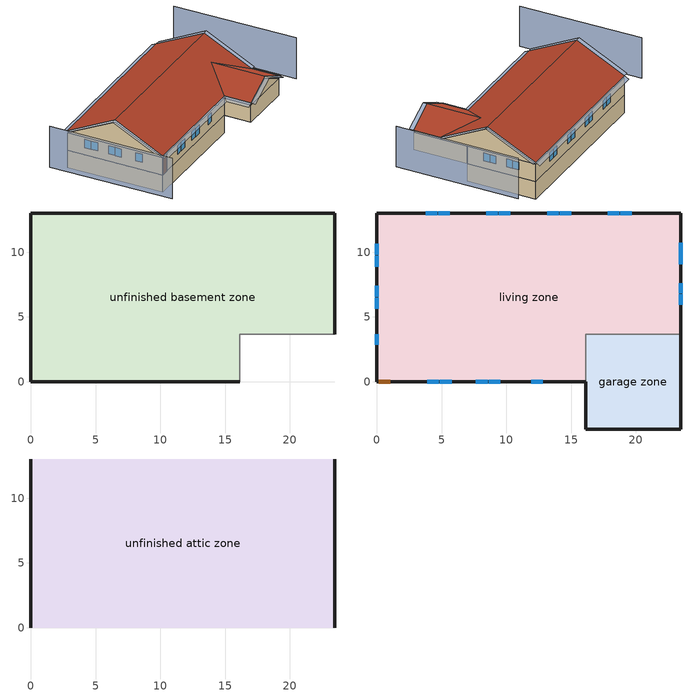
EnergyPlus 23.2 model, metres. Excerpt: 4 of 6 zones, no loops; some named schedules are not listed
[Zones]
unfinished basement zone
 floor foundation (FloorFndGrndUnfinB): 0,0 0,13.03 23.45,13.03 23.45,3.66 16.13,3.66 16.13,0 z-2.44
 wall foundation (WallFndGrndUnfinB): 23.45,3.66 23.45,13.03 0,13.03 0,0 16.13,0 z-2.44:0
 wall adiabatic (WallIntUnfinUninsUnfin): 16.13,0 16.13,3.66 23.45,3.66 z-2.44:0
garage zone
 floor foundation (FloorFndGrndUnfinSlab): 16.13,-3.66 16.13,3.66 23.45,3.66 23.45,-3.66 z0
 wall outside (WallExtUninsUnfin): 16.13,0 16.13,-3.66 23.45,-3.66 23.45,3.66 z0:2.44; 16.13,-3.66,2.44 23.45,-3.66,2.44 19.79,-3.66,4.27
 wall to living zone (WallIntFinInsUnfin Reversed): 23.45,3.66 16.13,3.66 16.13,0 z0:2.44
 roof outside (RoofUnfinUninsExt): 16.13,0,2.74 16.13,-3.66,2.74 19.79,-3.66,4.57 19.79,3.66,4.57; 23.45,0,2.74 19.79,3.66,4.57 19.79,-3.66,4.57 23.45,-3.66,2.74
living zone
 floor to unfinished basement zone (FloorUnfinBInsFin Reversed): 0,0 0,13.03 23.45,13.03 23.45,3.66 16.13,3.66 16.13,0 z0
 wall outside (WallExtInsFin): 23.45,3.66 23.45,13.03 0,13.03 0,0 0.13,0 1.05,0 16.13,0 z0:2.44
 window (WindowConstruction): 23.45,5.95 23.45,6.75 / 23.45,6.81 23.45,7.61 / 23.45,9.07 23.45,9.87 / 23.45,9.93 23.45,10.74 z1.06:2.13; 3.88,0 4.79,0 / 4.85,0 5.76,0 / 7.65,0 8.56,0 / 8.62,0 9.54,0 / 11.91,0 12.82,0 z0.92:2.13; 0,10.65 0,9.8 / 0,9.74 0,8.89 / 0,7.39 0,6.54 / 0,6.48 0,5.64 / 0,3.68 0,2.83 z1.01:2.13; 19.69,13.03 18.79,13.03 / 18.73,13.03 17.83,13.03 / 15,13.03 14.1,13.03 / 14.04,13.03 13.14,13.03 / 10.31,13.03 9.41,13.03 / 9.35,13.03 8.45,13.03 / 5.62,13.03 4.72,13.03 / 4.66,13.03 3.76,13.03 z0.94:2.13
 door (Door): 0.15,0 1.02,0 z0:2.13
unfinished attic zone
 floor to garage zone (FloorUnfinUninsUnfin): 23.45,3.66 23.45,0 16.13,0 16.13,3.66 z2.44
 floor to living zone (FloorFinInsUnfinAttic): 23.45,13.03 23.45,3.66 16.13,3.66 16.13,0 0,0 0,13.03 z2.44
 wall outside (WallExtUninsUnfin): 0,6.51,5.7 0,13.03,2.44 0,0,2.44; 23.45,6.51,5.7 23.45,0,2.44 23.45,13.03,2.44
 roof outside (RoofUnfinInsExt): 0,6.51,6 23.45,6.51,6 23.45,13.03,2.74 0,13.03,2.74; 0,6.51,6 0,0,2.74 16.13,0,2.74 19.79,3.66,4.57 23.45,0,2.74 23.45,6.51,6
shading: -4.57,13.03 -4.57,-3.66 / 28.02,-3.66 28.02,13.03 z0:5.7; -0.61,13.03,2.74 -0.61,6.51,6 0,6.51,6 0,13.03,2.74; 24.06,6.51,6 24.06,13.03,2.74 23.45,13.03,2.74 23.45,6.51,6; 23.45,13.64,2.44 0,13.64,2.44 0,13.03,2.74 23.45,13.03,2.74; 15.52,0,2.44 15.52,-3.66,2.44 16.13,-3.66,2.74 16.13,0,2.74; 16.13,-4.27,2.74 19.79,-4.27,4.57 19.79,-3.66,4.57 16.13,-3.66,2.74; 24.06,-3.66,2.44 24.06,0,2.44 23.45,0,2.74 23.45,-3.66,2.74; 19.79,-4.27,4.57 23.45,-4.27,2.74 23.45,-3.66,2.74 19.79,-3.66,4.57; -0.61,6.51,6 -0.61,0,2.74 0,0,2.74 0,6.51,6; 0,-0.61,2.44 16.13,-0.61,2.44 16.13,0,2.74 0,0,2.74; 24.06,0,2.74 24.06,6.51,6 23.45,6.51,6 23.45,0,2.74
[Building]
Building 1: North Axis {deg}=90; Terrain=Suburbs
[Site:Location]
Detroit Metropolita_MI_USA: Latitude {deg}=42.22; Longitude {deg}=-83.35; Time Zone {hr}=-5; Elevation {m}=202
[Site:GroundTemperature:Deep]
9.87035, 9.87035, 9.87035, 9.87035, 9.87035, 9.87035, 9.87035, 9.87035, 9.87035, 9.87035, 9.87035, 9.87035
[Site:WaterMainsTemperature]
Calculation Method=Correlation; Annual Average Outdoor Air Temperature {C}=9.87035; Maximum Difference In Monthly Average Outdoor Air Temperatures {deltaC}=28.3256
[Material] Roughness=Rough
Name | Thickness {m} | Conductivity {W/m-K} | Density {kg/m3} | Specific Heat {J/kg-K} | Thermal Absorptance | Solar Absorptance | Visible Absorptance
Asphalt Shingles&#44 Medium | 0.009525 | 0.162714 | 1121.4 | 1465.45 | 0.91 | 0.85 | 0.85
Concrete 4.0 in. | 0.1016 | 1.803125 | 2242.8 | 837.4 | 0.9 | 0.7 | 0.7
Concrete 8.0 in.; FootingMaterial | 0.2032 | 1.803125 | 2242.8 | 837.4 | 0.9 | 0.7 | 0.7
DoorMaterial | 0.04445 | 0.0612267 | 512.64 | 1214.23 | 0.9 | 0.7 | 0.7
Drywall 0.5 in. | 0.0127 | 0.160291 | 801 | 837.4 | 0.9 | 0.5 | 0.1
Floor Covering | 0.0127 | 0.0433444 | 54.468 | 1339.84 | 0.9 | 0.9 | 0.7
FloorFinStudAndAirFloor | 0.1397 | 0.606274 | 67.691 | 1210.98 | 0.9 | 0.7 | 0.7
FloorIns | 0.23495 | 0.104255 | 106.365 | 1151.69 | 0.9 | 0.7 | 0.7
FloorUAAdditionalCeilingIns | 0.196342 | 0.0539976 | 16.02 | 1046.75 | 0.9 | 0.7 | 0.7
FloorUATrussandIns | 0.0889 | 0.0564573 | 50.7834 | 1165.1 | 0.9 | 0.7 | 0.7
res furniture material garage space | 0.1524 | 0.115458 | 640.8 | 1214.23 | 0.9 | 0.6 | 0.1
RoofSheathing | 0.01905 | 0.115458 | 512.64 | 1214.23 | 0.9 | 0.7 | 0.7
RoofUARoofIns | 0.18415 | 8.02397 | 37.0049 | 1207.88 | 0.9 | 0.7 | 0.7
Vinyl&#44 Light | 0.009525 | 0.089435 | 177.822 | 1046.75 | 0.9 | 0.3 | 0.3
WallSheathing | 0.0127 | 0.115458 | 512.64 | 1214.23 | 0.9 | 0.7 | 0.7
WallStudAndCavity | 0.0889 | 0.0602181 | 162.403 | 1178.92 | 0.9 | 0.7 | 0.7
WallStudAndCavity 1 | 0.0889 | 0.0607137 | 162.403 | 1178.92 | 0.9 | 0.7 | 0.7
WallStudAndCavity 2 | 0.0889 | 0.393744 | 83.0341 | 1211.67 | 0.9 | 0.7 | 0.7
WallStudAndCavity 3 | 0.0889 | 0.403258 | 83.0341 | 1211.67 | 0.9 | 0.7 | 0.7
WallStudAndCavity 4 | 0.0889 | 0.397942 | 83.0341 | 1211.67 | 0.9 | 0.7 | 0.7
Wood Floor | 0.015875 | 0.115458 | 544.68 | 1214.23 | 0.9 | 0.7 | 0.7
[WindowMaterial:Shade]
CoolingShade: Solar Transmittance=0.999; Solar Reflectance=0.00099; Visible Transmittance=0.999; Visible Reflectance=0.00099; Infrared Hemispherical Emissivity=1e-05; Infrared Transmittance=0.999; Thickness {m}=0.0001; Conductivity {W/m-K}=10000; Shade to Glass Distance {m}=0.001; Top Opening Multiplier=0; Bottom Opening Multiplier=0; Left-Side Opening Multiplier=0; Right-Side Opening Multiplier=0; Airflow Permeability=0
[WindowMaterial:SimpleGlazingSystem]
WindowMaterial: U-Factor {W/m2-K}=2.10086; Solar Heat Gain Coefficient=0.21
[Construction]
Door: DoorMaterial
FloorFinInsUnfinAttic: FloorUAAdditionalCeilingIns, FloorUATrussandIns, Drywall 0.5 in.
FloorFndGrndUnfinB; FloorFndGrndUnfinSlab: Concrete 4.0 in.
FloorUnfinBInsFin Reversed: Floor Covering, Wood Floor, RoofSheathing, FloorIns
FloorUnfinUninsUnfin: FloorFinStudAndAirFloor, RoofSheathing
FloorUnfinUninsUnfin Reversed: RoofSheathing, FloorFinStudAndAirFloor
FootingConstruction: FootingMaterial
res furniture construction garage space; res furniture construction living space; res furniture construction unfinished basement space: res furniture material garage space
RoofUnfinInsExt; RoofUnfinUninsExt: Asphalt Shingles&#44 Medium, RoofSheathing, RoofUARoofIns
WallExtInsFin: Vinyl&#44 Light, WallSheathing, WallStudAndCavity, Drywall 0.5 in.
WallExtUninsUnfin: Vinyl&#44 Light, WallSheathing, WallStudAndCavity 2
WallFndGrndUnfinB: Concrete 8.0 in., Drywall 0.5 in.
WallIntFinInsUnfin Reversed: WallStudAndCavity 1, WallSheathing
WallIntFinUninsFin: WallStudAndCavity 4, Drywall 0.5 in.
WallIntUnfinUninsUnfin: Vinyl&#44 Light, WallStudAndCavity 3
WindowConstruction: WindowMaterial
[Zone]
garage zone: Floor Area {m2}=80.2682; Part of Total Floor Area=Yes
living zone; unfinished attic zone; unfinished basement zone: 
res ds res ac asys ret air zone; res ds res fur gas asys ret air zone: Volume {m3}=0.25
[InternalMass]
Name | Construction | Zone or ZoneList | Surface Area {m2}
Merged Surface 29 - Surface 29 Reversed | FloorUnfinUninsUnfin Reversed | garage zone | 26.7561
res furniture mass garage space | res furniture construction garage space | garage zone | 5.35122
living space Partition | WallIntFinUninsFin | living zone | 278.709
res furniture mass living space | res furniture construction living space | living zone | 111.484
res furniture mass unfinished basement space | res furniture construction unfinished basement space | unfinished basement zone | 111.484
[Lights] Design Level Calculation Method=LightingLevel; Return Air Fraction=0; Fraction Radiant=0.6; Fraction Visible=0.2; Fraction Replaceable=1
Name | Zone or ZoneList or Space or SpaceList | Schedule | Lighting Level {W}
res lighting garage garage space | garage zone | res lighting garage | 10.7997
res lighting interior living space | living zone | res lighting interior | 391.409
[ZoneInfiltration:EffectiveLeakageArea] Schedule=Always On Discrete
Name | Zone or Space | Effective Air Leakage Area {cm2} | Stack Coefficient | Wind Coefficient
res infil|garage attic space; res infil|garage space | garage zone | 193.96 | 0.000242002 | 5.99869e-05
res infil|unfinished attic space | unfinished attic zone | 10172 | 0.000247511 | 3.83357e-05
[People]
res occupants|living space: Zone or ZoneList or Space or SpaceList=living zone; Number of People Schedule=res occupants schedule; Number of People Calculation Method=People; Number of People=2; Fraction Radiant=0.319734; Sensible Heat Fraction=0.573; Activity Level Schedule=Schedule Ruleset 1; Carbon Dioxide Generation Rate {m3/s-W}=0; Enable ASHRAE 55 Comfort Warnings=No; Mean Radiant Temperature Calculation Type=ZoneAveraged
[ElectricEquipment] Zone or ZoneList or Space or SpaceList=living zone; Design Level Calculation Method=EquipmentLevel
Name | Schedule | Design Level {W} | Fraction Latent | Fraction Radiant | Fraction Lost
res cd electric | res cd electric schedule | 143070 | 0.05 | 0.09 | 0.8
res ceil fan benchmark|living space | res ceil fan benchmark|living space schedule | 48.4099 | 0 | 0.558 | 0.07
res ceil fan non benchmark equip | res ceil fan master | 0 | 0 | 0.558 | 0.07
res cw | res cw schedule | 6346.5 | 0 | 0.48 | 0.2
res dw | res dw schedule | 8743.86 | 0.15 | 0.36 | 0.25
res infil_1 bath fan; res infil_1 house fan; res infil_1 range fan | Always On Discrete | 0 | 0 | 0 | 1
res misc plug loads|living space | res misc plug loads schedule | 606.76 | 0.021 | 0.558 | 0.049
res range electric | res range electric|false schedule | 224.887 | 0.3 | 0.24 | 0.3
res refrig | res refrig schedule | 71.9878 | 0 | 0 | 0
[GasEquipment]
res gas fireplace: Zone or ZoneList or Space or SpaceList=living zone; Schedule=res gas fireplace schedule; Design Level Calculation Method=EquipmentLevel; Design Level {W}=545.978; Fraction Latent=0; Fraction Radiant=0; Fraction Lost=0
[OtherEquipment] Fuel Type=None; Design Level Calculation Method=EquipmentLevel
Name | Zone or ZoneList or Space or SpaceList | Schedule | Design Level {W} | Fraction Latent | Fraction Radiant | Fraction Lost
res bath | living zone | res bath schedule | 6337.27 | 0 | 0 | 0
res ds res ac asys SupDCnToLvEq; res ds res ac asys SupLatLkToLvEq; res ds res ac asys SupSLkToLvEq; res ds res fur gas asys SupDCnToLvEq; res ds res fur gas asys SupLatLkToLvEq; res ds res fur gas asys SupSLkToLvEq | living zone | Always On Discrete | 0
res hot water distribution | living zone | res hot water distribution schedule | 99.0622 | 0 | 0 | 0
res shower | living zone | res shower schedule | 7899.46 | 0.487197 | 0 | 0
res sink | living zone | res sink schedule | 2132.88 | 0.312222 | 0 | 0
res ds res ac asys RetDCnToPlEq; res ds res ac asys RetLatLkEq; res ds res ac asys RetSLkEq | res ds res ac asys ret air zone | Always On Discrete | 0
res ds res fur gas asys RetDCnToPlEq; res ds res fur gas asys RetLatLkEq; res ds res fur gas asys RetSLkEq | res ds res fur gas asys ret air zone | Always On Discrete | 0
res ds res ac asys RetDCnToAhEquip; res ds res ac asys SupDCnToAhEq; res ds res ac asys SupLatLkToAhEq; res ds res ac asys SupSLkToAhEq; res ds res fur gas asys RetDCnToAhEquip; res ds res fur gas asys SupDCnToAhEq; res ds res fur gas asys SupLatLkToAhEq; res ds res fur gas asys SupSLkToAhEq | unfinished basement zone | Always On Discrete | 0
[ZoneInfiltration:DesignFlowRate] Schedule=Always On Discrete
Name | Zone or ZoneList or Space or SpaceList | Design Flow Rate Calculation Method | Design Flow Rate {m3/s} | Air Changes per Hour {1/hr} | Constant Term Coefficient | Temperature Term Coefficient | Velocity Term Coefficient | Velocity Squared Term Coefficient
res infil_1 flow; res nv_1 flow | living zone | Flow/Zone | 0
res infil|unfinished basement space | unfinished basement zone | AirChanges/Hour |  | 0.1 | 1 | 0 | 0 | 0
[ZoneMixing] Schedule=Always On Continuous; Design Flow Rate Calculation Method=Flow/Zone; Design Flow Rate {m3/s}=0
Name | Zone or Space | Source Zone or Space
res ds res ac asys AhToLivMix; res ds res fur gas asys AhToLivMix | living zone | unfinished basement zone
res ds res ac asys LivToAhMix; res ds res fur gas asys LivToAhMix | unfinished basement zone | living zone
[WindowShadingControl]
WindowShadingControl: living zone, InteriorShade, OnIfScheduleAllows, Window shading schedule, Yes, No, CoolingShade, Group, Surface 13 - Window 2, Surface 8 - Window 1, Surface 13 - Window 3, Surface 8 - Window 3, Surface 9 - Window 4, Surface 8 - Window 5, Surface 9 - Window 6, Surface 8 - Window 4, Surface 13 - Window 4, Surface 8 - Window 2, Surface 9 - Window 2, Surface 9 - Window 7, Surface 13 - Window 5, Surface 10 - Window 3, Surface 9 - Window 5, Surface 13 - Window 1, Surface 10 - Window 4, Surface 9 - Window 1, Surface 10 - Window 1, Surface 9 - Window 8, Surface 9 - Window 3, Surface 10 - Window 2
[SurfaceProperty:ExposedFoundationPerimeter] Exposed Perimeter Calculation Method=TotalExposedPerimeter
Name | Total Exposed Perimeter {m}
Surface 20 | 61.9784
Surface 1 | 18.288
[Foundation:Kiva] Wall Height Above Grade {m}=0.2032; Wall Depth Below Slab {m}=0.2032
Name | Footing Wall Construction
Foundation Kiva 1
Foundation Kiva 2 | FootingConstruction
[Foundation:Kiva:Settings]
Soil Conductivity {W/m-K}=1.731; Soil Density {kg/m3}=1842.3; Soil Specific Heat {J/kg-K}=418.7; Ground Solar Absorptivity=0.9; Ground Thermal Absorptivity=0.9; Ground Surface Roughness {m}=0.03; Far-Field Width {m}=40; Deep-Ground Boundary Condition=ZeroFlux; Deep-Ground Depth {m}=40; Minimum Cell Dimension {m}=0.02; Maximum Cell Growth Coefficient=1.5; Simulation Timestep=Hourly
[Exterior:Lights]
res lighting exterior: Schedule=res lighting exterior; Design Level {W}=86.8687
[EnergyManagementSystem:Sensor] Output:Variable or Output:Meter Index Key=unfinished basement zone
Name | Output:Variable or Output:Meter
res_ds_res_ac_asys_ah_t_s; res_ds_res_fur_gas_asys_ah_t_s | Zone Air Temperature
res_ds_res_ac_asys_ah_w_s; res_ds_res_fur_gas_asys_ah_w_s | Zone Mean Air Humidity Ratio
[Schedule:Week:Daily]
res lighting garage Week Rule - Jan1-Jan6: Schedule Day 28, res lighting garage allday1, res lighting garage allday1, res lighting garage allday1, res lighting garage allday1, res lighting garage allday1, res lighting garage allday1, Schedule Day 28, res lighting garage summer design, res lighting garage winter design, Schedule Day 28, Schedule Day 28
res lighting garage Week Rule - Jan7-Jan27: res lighting garage allday1, res lighting garage allday1, res lighting garage allday1, res lighting garage allday1, res lighting garage allday1, res lighting garage allday1, res lighting garage allday1, Schedule Day 28, res lighting garage summer design, res lighting garage winter design, Schedule Day 28, Schedule Day 28
res lighting garage Week Rule - Jan28-Feb3: res lighting garage allday1, res lighting garage allday1, res lighting garage allday1, res lighting garage allday1, res lighting garage allday2, res lighting garage allday2, res lighting garage allday2, Schedule Day 28, res lighting garage summer design, res lighting garage winter design, Schedule Day 28, Schedule Day 28
res lighting garage Week Rule - Feb4-Feb24: res lighting garage allday2, res lighting garage allday2, res lighting garage allday2, res lighting garage allday2, res lighting garage allday2, res lighting garage allday2, res lighting garage allday2, Schedule Day 28, res lighting garage summer design, res lighting garage winter design, Schedule Day 28, Schedule Day 28
res lighting garage Week Rule - Feb25-Mar3: res lighting garage allday2, res lighting garage allday2, res lighting garage allday2, res lighting garage allday2, res lighting garage allday3, res lighting garage allday3, res lighting garage allday3, Schedule Day 28, res lighting garage summer design, res lighting garage winter design, Schedule Day 28, Schedule Day 28
res lighting garage Week Rule - Mar4-Mar31: res lighting garage allday3, res lighting garage allday3, res lighting garage allday3, res lighting garage allday3, res lighting garage allday3, res lighting garage allday3, res lighting garage allday3, Schedule Day 28, res lighting garage summer design, res lighting garage winter design, Schedule Day 28, Schedule Day 28
res lighting garage Week Rule - Apr1-Apr28: res lighting garage allday4, res lighting garage allday4, res lighting garage allday4, res lighting garage allday4, res lighting garage allday4, res lighting garage allday4, res lighting garage allday4, Schedule Day 28, res lighting garage summer design, res lighting garage winter design, Schedule Day 28, Schedule Day 28
res lighting garage Week Rule - Apr29-May5: res lighting garage allday4, res lighting garage allday4, res lighting garage allday5, res lighting garage allday5, res lighting garage allday5, res lighting garage allday5, res lighting garage allday5, Schedule Day 28, res lighting garage summer design, res lighting garage winter design, Schedule Day 28, Schedule Day 28
res lighting garage Week Rule - May6-May26: res lighting garage allday5, res lighting garage allday5, res lighting garage allday5, res lighting garage allday5, res lighting garage allday5, res lighting garage allday5, res lighting garage allday5, Schedule Day 28, res lighting garage summer design, res lighting garage winter design, Schedule Day 28, Schedule Day 28
res lighting garage Week Rule - May27-Jun2: res lighting garage allday5, res lighting garage allday5, res lighting garage allday5, res lighting garage allday5, res lighting garage allday5, res lighting garage allday6, res lighting garage allday6, Schedule Day 28, res lighting garage summer design, res lighting garage winter design, Schedule Day 28, Schedule Day 28
res lighting garage Week Rule - Jun3-Jun30: res lighting garage allday6, res lighting garage allday6, res lighting garage allday6, res lighting garage allday6, res lighting garage allday6, res lighting garage allday6, res lighting garage allday6, Schedule Day 28, res lighting garage summer design, res lighting garage winter design, Schedule Day 28, Schedule Day 28
res lighting garage Week Rule - Jul1-Jul28: res lighting garage allday7, res lighting garage allday7, res lighting garage allday7, res lighting garage allday7, res lighting garage allday7, res lighting garage allday7, res lighting garage allday7, Schedule Day 28, res lighting garage summer design, res lighting garage winter design, Schedule Day 28, Schedule Day 28
res lighting garage Week Rule - Jul29-Aug4: res lighting garage allday7, res lighting garage allday7, res lighting garage allday7, res lighting garage allday8, res lighting garage allday8, res lighting garage allday8, res lighting garage allday8, Schedule Day 28, res lighting garage summer design, res lighting garage winter design, Schedule Day 28, Schedule Day 28
res lighting garage Week Rule - Aug5-Aug25: res lighting garage allday8, res lighting garage allday8, res lighting garage allday8, res lighting garage allday8, res lighting garage allday8, res lighting garage allday8, res lighting garage allday8, Schedule Day 28, res lighting garage summer design, res lighting garage winter design, Schedule Day 28, Schedule Day 28
res lighting garage Week Rule - Aug26-Sep1: res lighting garage allday8, res lighting garage allday8, res lighting garage allday8, res lighting garage allday8, res lighting garage allday8, res lighting garage allday8, res lighting garage allday9, Schedule Day 28, res lighting garage summer design, res lighting garage winter design, Schedule Day 28, Schedule Day 28
res lighting garage Week Rule - Sep2-Sep29: res lighting garage allday9, res lighting garage allday9, res lighting garage allday9, res lighting garage allday9, res lighting garage allday9, res lighting garage allday9, res lighting garage allday9, Schedule Day 28, res lighting garage summer design, res lighting garage winter design, Schedule Day 28, Schedule Day 28
res lighting garage Week Rule - Sep30-Oct6: res lighting garage allday9, res lighting garage allday10, res lighting garage allday10, res lighting garage allday10, res lighting garage allday10, res lighting garage allday10, res lighting garage allday10, Schedule Day 28, res lighting garage summer design, res lighting garage winter design, Schedule Day 28, Schedule Day 28
res lighting garage Week Rule - Oct7-Oct27: res lighting garage allday10, res lighting garage allday10, res lighting garage allday10, res lighting garage allday10, res lighting garage allday10, res lighting garage allday10, res lighting garage allday10, Schedule Day 28, res lighting garage summer design, res lighting garage winter design, Schedule Day 28, Schedule Day 28
res lighting garage Week Rule - Oct28-Nov3: res lighting garage allday10, res lighting garage allday10, res lighting garage allday10, res lighting garage allday10, res lighting garage allday11, res lighting garage allday11, res lighting garage allday11, Schedule Day 28, res lighting garage summer design, res lighting garage winter design, Schedule Day 28, Schedule Day 28
res lighting garage Week Rule - Nov4-Nov24: res lighting garage allday11, res lighting garage allday11, res lighting garage allday11, res lighting garage allday11, res lighting garage allday11, res lighting garage allday11, res lighting garage allday11, Schedule Day 28, res lighting garage summer design, res lighting garage winter design, Schedule Day 28, Schedule Day 28
res lighting garage Week Rule - Nov25-Dec1: res lighting garage allday11, res lighting garage allday11, res lighting garage allday11, res lighting garage allday11, res lighting garage allday11, res lighting garage allday11, res lighting garage allday12, Schedule Day 28, res lighting garage summer design, res lighting garage winter design, Schedule Day 28, Schedule Day 28
res lighting garage Week Rule - Dec2-Dec31: res lighting garage allday12, res lighting garage allday12, res lighting garage allday12, res lighting garage allday12, res lighting garage allday12, res lighting garage allday12, res lighting garage allday12, Schedule Day 28, res lighting garage summer design, res lighting garage winter design, Schedule Day 28, Schedule Day 28
res lighting interior Week Rule - Jan1-Jan6: Schedule Day 25, res lighting interior allday1, res lighting interior allday1, res lighting interior allday1, res lighting interior allday1, res lighting interior allday1, res lighting interior allday1, Schedule Day 25, res lighting interior summer design, res lighting interior winter design, Schedule Day 25, Schedule Day 25
res lighting interior Week Rule - Jan7-Jan27: res lighting interior allday1, res lighting interior allday1, res lighting interior allday1, res lighting interior allday1, res lighting interior allday1, res lighting interior allday1, res lighting interior allday1, Schedule Day 25, res lighting interior summer design, res lighting interior winter design, Schedule Day 25, Schedule Day 25
res lighting interior Week Rule - Jan28-Feb3: res lighting interior allday1, res lighting interior allday1, res lighting interior allday1, res lighting interior allday1, res lighting interior allday2, res lighting interior allday2, res lighting interior allday2, Schedule Day 25, res lighting interior summer design, res lighting interior winter design, Schedule Day 25, Schedule Day 25
res lighting interior Week Rule - Feb4-Feb24: res lighting interior allday2, res lighting interior allday2, res lighting interior allday2, res lighting interior allday2, res lighting interior allday2, res lighting interior allday2, res lighting interior allday2, Schedule Day 25, res lighting interior summer design, res lighting interior winter design, Schedule Day 25, Schedule Day 25
res lighting interior Week Rule - Feb25-Mar3: res lighting interior allday2, res lighting interior allday2, res lighting interior allday2, res lighting interior allday2, res lighting interior allday3, res lighting interior allday3, res lighting interior allday3, Schedule Day 25, res lighting interior summer design, res lighting interior winter design, Schedule Day 25, Schedule Day 25
res lighting interior Week Rule - Mar4-Mar31: res lighting interior allday3, res lighting interior allday3, res lighting interior allday3, res lighting interior allday3, res lighting interior allday3, res lighting interior allday3, res lighting interior allday3, Schedule Day 25, res lighting interior summer design, res lighting interior winter design, Schedule Day 25, Schedule Day 25
res lighting interior Week Rule - Apr1-Apr28: res lighting interior allday4, res lighting interior allday4, res lighting interior allday4, res lighting interior allday4, res lighting interior allday4, res lighting interior allday4, res lighting interior allday4, Schedule Day 25, res lighting interior summer design, res lighting interior winter design, Schedule Day 25, Schedule Day 25
res lighting interior Week Rule - Apr29-May5: res lighting interior allday4, res lighting interior allday4, res lighting interior allday5, res lighting interior allday5, res lighting interior allday5, res lighting interior allday5, res lighting interior allday5, Schedule Day 25, res lighting interior summer design, res lighting interior winter design, Schedule Day 25, Schedule Day 25
res lighting interior Week Rule - May6-May26: res lighting interior allday5, res lighting interior allday5, res lighting interior allday5, res lighting interior allday5, res lighting interior allday5, res lighting interior allday5, res lighting interior allday5, Schedule Day 25, res lighting interior summer design, res lighting interior winter design, Schedule Day 25, Schedule Day 25
res lighting interior Week Rule - May27-Jun2: res lighting interior allday5, res lighting interior allday5, res lighting interior allday5, res lighting interior allday5, res lighting interior allday5, res lighting interior allday6, res lighting interior allday6, Schedule Day 25, res lighting interior summer design, res lighting interior winter design, Schedule Day 25, Schedule Day 25
res lighting interior Week Rule - Jun3-Jun30: res lighting interior allday6, res lighting interior allday6, res lighting interior allday6, res lighting interior allday6, res lighting interior allday6, res lighting interior allday6, res lighting interior allday6, Schedule Day 25, res lighting interior summer design, res lighting interior winter design, Schedule Day 25, Schedule Day 25
res lighting interior Week Rule - Jul1-Jul28: res lighting interior allday7, res lighting interior allday7, res lighting interior allday7, res lighting interior allday7, res lighting interior allday7, res lighting interior allday7, res lighting interior allday7, Schedule Day 25, res lighting interior summer design, res lighting interior winter design, Schedule Day 25, Schedule Day 25
res lighting interior Week Rule - Jul29-Aug4: res lighting interior allday7, res lighting interior allday7, res lighting interior allday7, res lighting interior allday8, res lighting interior allday8, res lighting interior allday8, res lighting interior allday8, Schedule Day 25, res lighting interior summer design, res lighting interior winter design, Schedule Day 25, Schedule Day 25
res lighting interior Week Rule - Aug5-Aug25: res lighting interior allday8, res lighting interior allday8, res lighting interior allday8, res lighting interior allday8, res lighting interior allday8, res lighting interior allday8, res lighting interior allday8, Schedule Day 25, res lighting interior summer design, res lighting interior winter design, Schedule Day 25, Schedule Day 25
res lighting interior Week Rule - Aug26-Sep1: res lighting interior allday8, res lighting interior allday8, res lighting interior allday8, res lighting interior allday8, res lighting interior allday8, res lighting interior allday8, res lighting interior allday9, Schedule Day 25, res lighting interior summer design, res lighting interior winter design, Schedule Day 25, Schedule Day 25
res lighting interior Week Rule - Sep2-Sep29: res lighting interior allday9, res lighting interior allday9, res lighting interior allday9, res lighting interior allday9, res lighting interior allday9, res lighting interior allday9, res lighting interior allday9, Schedule Day 25, res lighting interior summer design, res lighting interior winter design, Schedule Day 25, Schedule Day 25
res lighting interior Week Rule - Sep30-Oct6: res lighting interior allday9, res lighting interior allday10, res lighting interior allday10, res lighting interior allday10, res lighting interior allday10, res lighting interior allday10, res lighting interior allday10, Schedule Day 25, res lighting interior summer design, res lighting interior winter design, Schedule Day 25, Schedule Day 25
res lighting interior Week Rule - Oct7-Oct27: res lighting interior allday10, res lighting interior allday10, res lighting interior allday10, res lighting interior allday10, res lighting interior allday10, res lighting interior allday10, res lighting interior allday10, Schedule Day 25, res lighting interior summer design, res lighting interior winter design, Schedule Day 25, Schedule Day 25
res lighting interior Week Rule - Oct28-Nov3: res lighting interior allday10, res lighting interior allday10, res lighting interior allday10, res lighting interior allday10, res lighting interior allday11, res lighting interior allday11, res lighting interior allday11, Schedule Day 25, res lighting interior summer design, res lighting interior winter design, Schedule Day 25, Schedule Day 25
res lighting interior Week Rule - Nov4-Nov24: res lighting interior allday11, res lighting interior allday11, res lighting interior allday11, res lighting interior allday11, res lighting interior allday11, res lighting interior allday11, res lighting interior allday11, Schedule Day 25, res lighting interior summer design, res lighting interior winter design, Schedule Day 25, Schedule Day 25
res lighting interior Week Rule - Nov25-Dec1: res lighting interior allday11, res lighting interior allday11, res lighting interior allday11, res lighting interior allday11, res lighting interior allday11, res lighting interior allday11, res lighting interior allday12, Schedule Day 25, res lighting interior summer design, res lighting interior winter design, Schedule Day 25, Schedule Day 25
res lighting interior Week Rule - Dec2-Dec31: res lighting interior allday12, res lighting interior allday12, res lighting interior allday12, res lighting interior allday12, res lighting interior allday12, res lighting interior allday12, res lighting interior allday12, Schedule Day 25, res lighting interior summer design, res lighting interior winter design, Schedule Day 25, Schedule Day 25
res cd electric schedule Week Rule - Jan1-Jan6: Schedule Day 18, res cd electric schedule allday1, res cd electric schedule allday2, res cd electric schedule allday3, res cd electric schedule allday4, res cd electric schedule allday5, res cd electric schedule allday6, Schedule Day 18, Schedule Day 18, Schedule Day 18, Schedule Day 18, Schedule Day 18
res cd electric schedule Week Rule - Jan7-Dec31: res cd electric schedule allday7, res cd electric schedule allday1, res cd electric schedule allday2, res cd electric schedule allday3, res cd electric schedule allday4, res cd electric schedule allday5, res cd electric schedule allday6, Schedule Day 18, Schedule Day 18, Schedule Day 18, Schedule Day 18, Schedule Day 18
res ceil fan benchmark|living space schedule Week Rule - Jan1-Jan6: Schedule Day 11, res ceil fan benchmark|living space schedule allday1, res ceil fan benchmark|living space schedule allday1, res ceil fan benchmark|living space schedule allday1, res ceil fan benchmark|living space schedule allday1, res ceil fan benchmark|living space schedule allday1, res ceil fan benchmark|living space schedule allday1, Schedule Day 11, Schedule Day 11, Schedule Day 11, Schedule Day 11, Schedule Day 11
res ceil fan benchmark|living space schedule Week Rule - Jan7-Jan27: res ceil fan benchmark|living space schedule allday1, res ceil fan benchmark|living space schedule allday1, res ceil fan benchmark|living space schedule allday1, res ceil fan benchmark|living space schedule allday1, res ceil fan benchmark|living space schedule allday1, res ceil fan benchmark|living space schedule allday1, res ceil fan benchmark|living space schedule allday1, Schedule Day 11, Schedule Day 11, Schedule Day 11, Schedule Day 11, Schedule Day 11
res ceil fan benchmark|living space schedule Week Rule - Jan28-Feb3: res ceil fan benchmark|living space schedule allday1, res ceil fan benchmark|living space schedule allday1, res ceil fan benchmark|living space schedule allday1, res ceil fan benchmark|living space schedule allday1, res ceil fan benchmark|living space schedule allday2, res ceil fan benchmark|living space schedule allday2, res ceil fan benchmark|living space schedule allday2, Schedule Day 11, Schedule Day 11, Schedule Day 11, Schedule Day 11, Schedule Day 11
res ceil fan benchmark|living space schedule Week Rule - Feb4-Feb24: res ceil fan benchmark|living space schedule allday2, res ceil fan benchmark|living space schedule allday2, res ceil fan benchmark|living space schedule allday2, res ceil fan benchmark|living space schedule allday2, res ceil fan benchmark|living space schedule allday2, res ceil fan benchmark|living space schedule allday2, res ceil fan benchmark|living space schedule allday2, Schedule Day 11, Schedule Day 11, Schedule Day 11, Schedule Day 11, Schedule Day 11
res ceil fan benchmark|living space schedule Week Rule - Feb25-Mar3: res ceil fan benchmark|living space schedule allday2, res ceil fan benchmark|living space schedule allday2, res ceil fan benchmark|living space schedule allday2, res ceil fan benchmark|living space schedule allday2, res ceil fan benchmark|living space schedule allday3, res ceil fan benchmark|living space schedule allday3, res ceil fan benchmark|living space schedule allday3, Schedule Day 11, Schedule Day 11, Schedule Day 11, Schedule Day 11, Schedule Day 11
res ceil fan benchmark|living space schedule Week Rule - Mar4-Mar31: res ceil fan benchmark|living space schedule allday3, res ceil fan benchmark|living space schedule allday3, res ceil fan benchmark|living space schedule allday3, res ceil fan benchmark|living space schedule allday3, res ceil fan benchmark|living space schedule allday3, res ceil fan benchmark|living space schedule allday3, res ceil fan benchmark|living space schedule allday3, Schedule Day 11, Schedule Day 11, Schedule Day 11, Schedule Day 11, Schedule Day 11
res ceil fan benchmark|living space schedule Week Rule - Apr1-Apr28: res ceil fan benchmark|living space schedule allday4, res ceil fan benchmark|living space schedule allday4, res ceil fan benchmark|living space schedule allday4, res ceil fan benchmark|living space schedule allday4, res ceil fan benchmark|living space schedule allday4, res ceil fan benchmark|living space schedule allday4, res ceil fan benchmark|living space schedule allday4, Schedule Day 11, Schedule Day 11, Schedule Day 11, Schedule Day 11, Schedule Day 11
res occupants schedule Week Rule - Jan1-Jan6: Schedule Day 3, res occupants schedule allday1, res occupants schedule allday1, res occupants schedule allday1, res occupants schedule allday1, res occupants schedule allday1, res occupants schedule allday1, Schedule Day 3, res occupants schedule summer design, res occupants schedule winter design, Schedule Day 3, Schedule Day 3
res occupants schedule Week Rule - Jan7-Jan27: res occupants schedule allday1, res occupants schedule allday1, res occupants schedule allday1, res occupants schedule allday1, res occupants schedule allday1, res occupants schedule allday1, res occupants schedule allday1, Schedule Day 3, res occupants schedule summer design, res occupants schedule winter design, Schedule Day 3, Schedule Day 3
res occupants schedule Week Rule - Jan28-Feb3: res occupants schedule allday1, res occupants schedule allday1, res occupants schedule allday1, res occupants schedule allday1, res occupants schedule allday2, res occupants schedule allday2, res occupants schedule allday2, Schedule Day 3, res occupants schedule summer design, res occupants schedule winter design, Schedule Day 3, Schedule Day 3
res occupants schedule Week Rule - Feb4-Feb24: res occupants schedule allday2, res occupants schedule allday2, res occupants schedule allday2, res occupants schedule allday2, res occupants schedule allday2, res occupants schedule allday2, res occupants schedule allday2, Schedule Day 3, res occupants schedule summer design, res occupants schedule winter design, Schedule Day 3, Schedule Day 3
res occupants schedule Week Rule - Feb25-Mar3: res occupants schedule allday2, res occupants schedule allday2, res occupants schedule allday2, res occupants schedule allday2, res occupants schedule allday3, res occupants schedule allday3, res occupants schedule allday3, Schedule Day 3, res occupants schedule summer design, res occupants schedule winter design, Schedule Day 3, Schedule Day 3
res occupants schedule Week Rule - Mar4-Mar31: res occupants schedule allday3, res occupants schedule allday3, res occupants schedule allday3, res occupants schedule allday3, res occupants schedule allday3, res occupants schedule allday3, res occupants schedule allday3, Schedule Day 3, res occupants schedule summer design, res occupants schedule winter design, Schedule Day 3, Schedule Day 3
res occupants schedule Week Rule - Apr1-Apr28: res occupants schedule allday4, res occupants schedule allday4, res occupants schedule allday4, res occupants schedule allday4, res occupants schedule allday4, res occupants schedule allday4, res occupants schedule allday4, Schedule Day 3, res occupants schedule summer design, res occupants schedule winter design, Schedule Day 3, Schedule Day 3
res occupants schedule Week Rule - Apr29-May5: res occupants schedule allday4, res occupants schedule allday4, res occupants schedule allday5, res occupants schedule allday5, res occupants schedule allday5, res occupants schedule allday5, res occupants schedule allday5, Schedule Day 3, res occupants schedule summer design, res occupants schedule winter design, Schedule Day 3, Schedule Day 3
res occupants schedule Week Rule - May6-May26: res occupants schedule allday5, res occupants schedule allday5, res occupants schedule allday5, res occupants schedule allday5, res occupants schedule allday5, res occupants schedule allday5, res occupants schedule allday5, Schedule Day 3, res occupants schedule summer design, res occupants schedule winter design, Schedule Day 3, Schedule Day 3
res occupants schedule Week Rule - May27-Jun2: res occupants schedule allday5, res occupants schedule allday5, res occupants schedule allday5, res occupants schedule allday5, res occupants schedule allday5, res occupants schedule allday6, res occupants schedule allday6, Schedule Day 3, res occupants schedule summer design, res occupants schedule winter design, Schedule Day 3, Schedule Day 3
res occupants schedule Week Rule - Jun3-Jun30: res occupants schedule allday6, res occupants schedule allday6, res occupants schedule allday6, res occupants schedule allday6, res occupants schedule allday6, res occupants schedule allday6, res occupants schedule allday6, Schedule Day 3, res occupants schedule summer design, res occupants schedule winter design, Schedule Day 3, Schedule Day 3
res occupants schedule Week Rule - Jul1-Jul28: res occupants schedule allday7, res occupants schedule allday7, res occupants schedule allday7, res occupants schedule allday7, res occupants schedule allday7, res occupants schedule allday7, res occupants schedule allday7, Schedule Day 3, res occupants schedule summer design, res occupants schedule winter design, Schedule Day 3, Schedule Day 3
res occupants schedule Week Rule - Jul29-Aug4: res occupants schedule allday7, res occupants schedule allday7, res occupants schedule allday7, res occupants schedule allday8, res occupants schedule allday8, res occupants schedule allday8, res occupants schedule allday8, Schedule Day 3, res occupants schedule summer design, res occupants schedule winter design, Schedule Day 3, Schedule Day 3
res occupants schedule Week Rule - Aug5-Aug25: res occupants schedule allday8, res occupants schedule allday8, res occupants schedule allday8, res occupants schedule allday8, res occupants schedule allday8, res occupants schedule allday8, res occupants schedule allday8, Schedule Day 3, res occupants schedule summer design, res occupants schedule winter design, Schedule Day 3, Schedule Day 3
res occupants schedule Week Rule - Aug26-Sep1: res occupants schedule allday8, res occupants schedule allday8, res occupants schedule allday8, res occupants schedule allday8, res occupants schedule allday8, res occupants schedule allday8, res occupants schedule allday9, Schedule Day 3, res occupants schedule summer design, res occupants schedule winter design, Schedule Day 3, Schedule Day 3
res occupants schedule Week Rule - Sep2-Sep29: res occupants schedule allday9, res occupants schedule allday9, res occupants schedule allday9, res occupants schedule allday9, res occupants schedule allday9, res occupants schedule allday9, res occupants schedule allday9, Schedule Day 3, res occupants schedule summer design, res occupants schedule winter design, Schedule Day 3, Schedule Day 3
res occupants schedule Week Rule - Sep30-Oct6: res occupants schedule allday9, res occupants schedule allday10, res occupants schedule allday10, res occupants schedule allday10, res occupants schedule allday10, res occupants schedule allday10, res occupants schedule allday10, Schedule Day 3, res occupants schedule summer design, res occupants schedule winter design, Schedule Day 3, Schedule Day 3
res occupants schedule Week Rule - Oct7-Oct27: res occupants schedule allday10, res occupants schedule allday10, res occupants schedule allday10, res occupants schedule allday10, res occupants schedule allday10, res occupants schedule allday10, res occupants schedule allday10, Schedule Day 3, res occupants schedule summer design, res occupants schedule winter design, Schedule Day 3, Schedule Day 3
res occupants schedule Week Rule - Oct28-Nov3: res occupants schedule allday10, res occupants schedule allday10, res occupants schedule allday10, res occupants schedule allday10, res occupants schedule allday11, res occupants schedule allday11, res occupants schedule allday11, Schedule Day 3, res occupants schedule summer design, res occupants schedule winter design, Schedule Day 3, Schedule Day 3
res occupants schedule Week Rule - Nov4-Nov24: res occupants schedule allday11, res occupants schedule allday11, res occupants schedule allday11, res occupants schedule allday11, res occupants schedule allday11, res occupants schedule allday11, res occupants schedule allday11, Schedule Day 3, res occupants schedule summer design, res occupants schedule winter design, Schedule Day 3, Schedule Day 3
res occupants schedule Week Rule - Nov25-Dec1: res occupants schedule allday11, res occupants schedule allday11, res occupants schedule allday11, res occupants schedule allday11, res occupants schedule allday11, res occupants schedule allday11, res occupants schedule allday12, Schedule Day 3, res occupants schedule summer design, res occupants schedule winter design, Schedule Day 3, Schedule Day 3
res occupants schedule Week Rule - Dec2-Dec31: res occupants schedule allday12, res occupants schedule allday12, res occupants schedule allday12, res occupants schedule allday12, res occupants schedule allday12, res occupants schedule allday12, res occupants schedule allday12, Schedule Day 3, res occupants schedule summer design, res occupants schedule winter design, Schedule Day 3, Schedule Day 3
Schedule Ruleset 1 Week Rule - Jan1-Dec31: Schedule Day 4, Schedule Day 4, Schedule Day 4, Schedule Day 4, Schedule Day 4, Schedule Day 4, Schedule Day 4, Schedule Day 4, Schedule Day 4, Schedule Day 4, Schedule Day 4, Schedule Day 4
[Schedule:Year]
res lighting garage: res lighting garage Week Rule - Jan1-Jan6, 1, 1, 1, 6, res lighting garage Week Rule - Jan7-Jan27, 1, 7, 1, 27, res lighting garage Week Rule - Jan28-Feb3, 1, 28, 2, 3, res lighting garage Week Rule - Feb4-Feb24, 2, 4, 2, 24, res lighting garage Week Rule - Feb25-Mar3, 2, 25, 3, 3, res lighting garage Week Rule - Mar4-Mar31, 3, 4, 3, 31, res lighting garage Week Rule - Apr1-Apr28, 4, 1, 4, 28, res lighting garage Week Rule - Apr29-May5, 4, 29, 5, 5, res lighting garage Week Rule - May6-May26, 5, 6, 5, 26, res lighting garage Week Rule - May27-Jun2, 5, 27, 6, 2, res lighting garage Week Rule - Jun3-Jun30, 6, 3, 6, 30, res lighting garage Week Rule - Jul1-Jul28, 7, 1, 7, 28, res lighting garage Week Rule - Jul29-Aug4, 7, 29, 8, 4, res lighting garage Week Rule - Aug5-Aug25, 8, 5, 8, 25, res lighting garage Week Rule - Aug26-Sep1, 8, 26, 9, 1, res lighting garage Week Rule - Sep2-Sep29, 9, 2, 9, 29, res lighting garage Week Rule - Sep30-Oct6, 9, 30, 10, 6, res lighting garage Week Rule - Oct7-Oct27, 10, 7, 10, 27, res lighting garage Week Rule - Oct28-Nov3, 10, 28, 11, 3, res lighting garage Week Rule - Nov4-Nov24, 11, 4, 11, 24, res lighting garage Week Rule - Nov25-Dec1, 11, 25, 12, 1, res lighting garage Week Rule - Dec2-Dec31, 12, 2, 12, 31
res lighting interior: res lighting interior Week Rule - Jan1-Jan6, 1, 1, 1, 6, res lighting interior Week Rule - Jan7-Jan27, 1, 7, 1, 27, res lighting interior Week Rule - Jan28-Feb3, 1, 28, 2, 3, res lighting interior Week Rule - Feb4-Feb24, 2, 4, 2, 24, res lighting interior Week Rule - Feb25-Mar3, 2, 25, 3, 3, res lighting interior Week Rule - Mar4-Mar31, 3, 4, 3, 31, res lighting interior Week Rule - Apr1-Apr28, 4, 1, 4, 28, res lighting interior Week Rule - Apr29-May5, 4, 29, 5, 5, res lighting interior Week Rule - May6-May26, 5, 6, 5, 26, res lighting interior Week Rule - May27-Jun2, 5, 27, 6, 2, res lighting interior Week Rule - Jun3-Jun30, 6, 3, 6, 30, res lighting interior Week Rule - Jul1-Jul28, 7, 1, 7, 28, res lighting interior Week Rule - Jul29-Aug4, 7, 29, 8, 4, res lighting interior Week Rule - Aug5-Aug25, 8, 5, 8, 25, res lighting interior Week Rule - Aug26-Sep1, 8, 26, 9, 1, res lighting interior Week Rule - Sep2-Sep29, 9, 2, 9, 29, res lighting interior Week Rule - Sep30-Oct6, 9, 30, 10, 6, res lighting interior Week Rule - Oct7-Oct27, 10, 7, 10, 27, res lighting interior Week Rule - Oct28-Nov3, 10, 28, 11, 3, res lighting interior Week Rule - Nov4-Nov24, 11, 4, 11, 24, res lighting interior Week Rule - Nov25-Dec1, 11, 25, 12, 1, res lighting interior Week Rule - Dec2-Dec31, 12, 2, 12, 31
res bath schedule: res bath schedule Week Rule - Jan1-Jan6, 1, 1, 1, 6, res bath schedule Week Rule - Jan7-Dec31, 1, 7, 12, 31
res cd electric schedule: res cd electric schedule Week Rule - Jan1-Jan6, 1, 1, 1, 6, res cd electric schedule Week Rule - Jan7-Dec31, 1, 7, 12, 31
res ceil fan benchmark|living space schedule: res ceil fan benchmark|living space schedule Week Rule - Jan1-Jan6, 1, 1, 1, 6, res ceil fan benchmark|living space schedule Week Rule - Jan7-Jan27, 1, 7, 1, 27, res ceil fan benchmark|living space schedule Week Rule - Jan28-Feb3, 1, 28, 2, 3, res ceil fan benchmark|living space schedule Week Rule - Feb4-Feb24, 2, 4, 2, 24, res ceil fan benchmark|living space schedule Week Rule - Feb25-Mar3, 2, 25, 3, 3, res ceil fan benchmark|living space schedule Week Rule - Mar4-Mar31, 3, 4, 3, 31, res ceil fan benchmark|living space schedule Week Rule - Apr1-Apr28, 4, 1, 4, 28, res ceil fan benchmark|living space schedule Week Rule - Apr29-May5, 4, 29, 5, 5, res ceil fan benchmark|living space schedule Week Rule - May6-May26, 5, 6, 5, 26, res ceil fan benchmark|living space schedule Week Rule - May27-Jun2, 5, 27, 6, 2, res ceil fan benchmark|living space schedule Week Rule - Jun3-Jun30, 6, 3, 6, 30, res ceil fan benchmark|living space schedule Week Rule - Jul1-Jul28, 7, 1, 7, 28, res ceil fan benchmark|living space schedule Week Rule - Jul29-Aug4, 7, 29, 8, 4, res ceil fan benchmark|living space schedule Week Rule - Aug5-Aug25, 8, 5, 8, 25, res ceil fan benchmark|living space schedule Week Rule - Aug26-Sep1, 8, 26, 9, 1, res ceil fan benchmark|living space schedule Week Rule - Sep2-Sep29, 9, 2, 9, 29, res ceil fan benchmark|living space schedule Week Rule - Sep30-Oct6, 9, 30, 10, 6, res ceil fan benchmark|living space schedule Week Rule - Oct7-Oct27, 10, 7, 10, 27, res ceil fan benchmark|living space schedule Week Rule - Oct28-Nov3, 10, 28, 11, 3, res ceil fan benchmark|living space schedule Week Rule - Nov4-Nov24, 11, 4, 11, 24, res ceil fan benchmark|living space schedule Week Rule - Nov25-Dec1, 11, 25, 12, 1, res ceil fan benchmark|living space schedule Week Rule - Dec2-Dec31, 12, 2, 12, 31
res cw schedule: res cw schedule Week Rule - Jan1-Jan6, 1, 1, 1, 6, res cw schedule Week Rule - Jan7-Dec31, 1, 7, 12, 31
res dw schedule: res dw schedule Week Rule - Jan1-Jan6, 1, 1, 1, 6, res dw schedule Week Rule - Jan7-Dec31, 1, 7, 12, 31
res gas fireplace schedule: res gas fireplace schedule Week Rule - Jan1-Jan6, 1, 1, 1, 6, res gas fireplace schedule Week Rule - Jan7-Jan27, 1, 7, 1, 27, res gas fireplace schedule Week Rule - Jan28-Feb3, 1, 28, 2, 3, res gas fireplace schedule Week Rule - Feb4-Feb24, 2, 4, 2, 24, res gas fireplace schedule Week Rule - Feb25-Mar3, 2, 25, 3, 3, res gas fireplace schedule Week Rule - Mar4-Mar31, 3, 4, 3, 31, res gas fireplace schedule Week Rule - Apr1-Apr28, 4, 1, 4, 28, res gas fireplace schedule Week Rule - Apr29-May5, 4, 29, 5, 5, res gas fireplace schedule Week Rule - May6-May26, 5, 6, 5, 26, res gas fireplace schedule Week Rule - May27-Jun2, 5, 27, 6, 2, res gas fireplace schedule Week Rule - Jun3-Jun30, 6, 3, 6, 30, res gas fireplace schedule Week Rule - Jul1-Jul28, 7, 1, 7, 28, res gas fireplace schedule Week Rule - Jul29-Aug4, 7, 29, 8, 4, res gas fireplace schedule Week Rule - Aug5-Aug25, 8, 5, 8, 25, res gas fireplace schedule Week Rule - Aug26-Sep1, 8, 26, 9, 1, res gas fireplace schedule Week Rule - Sep2-Sep29, 9, 2, 9, 29, res gas fireplace schedule Week Rule - Sep30-Oct6, 9, 30, 10, 6, res gas fireplace schedule Week Rule - Oct7-Oct27, 10, 7, 10, 27, res gas fireplace schedule Week Rule - Oct28-Nov3, 10, 28, 11, 3, res gas fireplace schedule Week Rule - Nov4-Nov24, 11, 4, 11, 24, res gas fireplace schedule Week Rule - Nov25-Dec1, 11, 25, 12, 1, res gas fireplace schedule Week Rule - Dec2-Dec31, 12, 2, 12, 31
res hot water distribution schedule: res hot water distribution schedule Week Rule - Jan1-Jan6, 1, 1, 1, 6, res hot water distribution schedule Week Rule - Jan7-Jan27, 1, 7, 1, 27, res hot water distribution schedule Week Rule - Jan28-Feb3, 1, 28, 2, 3, res hot water distribution schedule Week Rule - Feb4-Feb24, 2, 4, 2, 24, res hot water distribution schedule Week Rule - Feb25-Mar3, 2, 25, 3, 3, res hot water distribution schedule Week Rule - Mar4-Mar31, 3, 4, 3, 31, res hot water distribution schedule Week Rule - Apr1-Apr28, 4, 1, 4, 28, res hot water distribution schedule Week Rule - Apr29-May5, 4, 29, 5, 5, res hot water distribution schedule Week Rule - May6-May26, 5, 6, 5, 26, res hot water distribution schedule Week Rule - May27-Jun2, 5, 27, 6, 2, res hot water distribution schedule Week Rule - Jun3-Jun30, 6, 3, 6, 30, res hot water distribution schedule Week Rule - Jul1-Jul28, 7, 1, 7, 28, res hot water distribution schedule Week Rule - Jul29-Aug4, 7, 29, 8, 4, res hot water distribution schedule Week Rule - Aug5-Aug25, 8, 5, 8, 25, res hot water distribution schedule Week Rule - Aug26-Sep1, 8, 26, 9, 1, res hot water distribution schedule Week Rule - Sep2-Sep29, 9, 2, 9, 29, res hot water distribution schedule Week Rule - Sep30-Oct6, 9, 30, 10, 6, res hot water distribution schedule Week Rule - Oct7-Oct27, 10, 7, 10, 27, res hot water distribution schedule Week Rule - Oct28-Nov3, 10, 28, 11, 3, res hot water distribution schedule Week Rule - Nov4-Nov24, 11, 4, 11, 24, res hot water distribution schedule Week Rule - Nov25-Dec1, 11, 25, 12, 1, res hot water distribution schedule Week Rule - Dec2-Dec31, 12, 2, 12, 31
res lighting exterior: res lighting exterior Week Rule - Jan1-Jan6, 1, 1, 1, 6, res lighting exterior Week Rule - Jan7-Jan27, 1, 7, 1, 27, res lighting exterior Week Rule - Jan28-Feb3, 1, 28, 2, 3, res lighting exterior Week Rule - Feb4-Feb24, 2, 4, 2, 24, res lighting exterior Week Rule - Feb25-Mar3, 2, 25, 3, 3, res lighting exterior Week Rule - Mar4-Mar31, 3, 4, 3, 31, res lighting exterior Week Rule - Apr1-Apr28, 4, 1, 4, 28, res lighting exterior Week Rule - Apr29-May5, 4, 29, 5, 5, res lighting exterior Week Rule - May6-May26, 5, 6, 5, 26, res lighting exterior Week Rule - May27-Jun2, 5, 27, 6, 2, res lighting exterior Week Rule - Jun3-Jun30, 6, 3, 6, 30, res lighting exterior Week Rule - Jul1-Jul28, 7, 1, 7, 28, res lighting exterior Week Rule - Jul29-Aug4, 7, 29, 8, 4, res lighting exterior Week Rule - Aug5-Aug25, 8, 5, 8, 25, res lighting exterior Week Rule - Aug26-Sep1, 8, 26, 9, 1, res lighting exterior Week Rule - Sep2-Sep29, 9, 2, 9, 29, res lighting exterior Week Rule - Sep30-Oct6, 9, 30, 10, 6, res lighting exterior Week Rule - Oct7-Oct27, 10, 7, 10, 27, res lighting exterior Week Rule - Oct28-Nov3, 10, 28, 11, 3, res lighting exterior Week Rule - Nov4-Nov24, 11, 4, 11, 24, res lighting exterior Week Rule - Nov25-Dec1, 11, 25, 12, 1, res lighting exterior Week Rule - Dec2-Dec31, 12, 2, 12, 31
res misc plug loads schedule: res misc plug loads schedule Week Rule - Jan1-Jan6, 1, 1, 1, 6, res misc plug loads schedule Week Rule - Jan7-Jan27, 1, 7, 1, 27, res misc plug loads schedule Week Rule - Jan28-Feb3, 1, 28, 2, 3, res misc plug loads schedule Week Rule - Feb4-Feb24, 2, 4, 2, 24, res misc plug loads schedule Week Rule - Feb25-Mar3, 2, 25, 3, 3, res misc plug loads schedule Week Rule - Mar4-Mar31, 3, 4, 3, 31, res misc plug loads schedule Week Rule - Apr1-Apr28, 4, 1, 4, 28, res misc plug loads schedule Week Rule - Apr29-May5, 4, 29, 5, 5, res misc plug loads schedule Week Rule - May6-May26, 5, 6, 5, 26, res misc plug loads schedule Week Rule - May27-Jun2, 5, 27, 6, 2, res misc plug loads schedule Week Rule - Jun3-Jun30, 6, 3, 6, 30, res misc plug loads schedule Week Rule - Jul1-Jul28, 7, 1, 7, 28, res misc plug loads schedule Week Rule - Jul29-Aug4, 7, 29, 8, 4, res misc plug loads schedule Week Rule - Aug5-Aug25, 8, 5, 8, 25, res misc plug loads schedule Week Rule - Aug26-Sep1, 8, 26, 9, 1, res misc plug loads schedule Week Rule - Sep2-Sep29, 9, 2, 9, 29, res misc plug loads schedule Week Rule - Sep30-Oct6, 9, 30, 10, 6, res misc plug loads schedule Week Rule - Oct7-Oct27, 10, 7, 10, 27, res misc plug loads schedule Week Rule - Oct28-Nov3, 10, 28, 11, 3, res misc plug loads schedule Week Rule - Nov4-Nov24, 11, 4, 11, 24, res misc plug loads schedule Week Rule - Nov25-Dec1, 11, 25, 12, 1, res misc plug loads schedule Week Rule - Dec2-Dec31, 12, 2, 12, 31
res occupants schedule: res occupants schedule Week Rule - Jan1-Jan6, 1, 1, 1, 6, res occupants schedule Week Rule - Jan7-Jan27, 1, 7, 1, 27, res occupants schedule Week Rule - Jan28-Feb3, 1, 28, 2, 3, res occupants schedule Week Rule - Feb4-Feb24, 2, 4, 2, 24, res occupants schedule Week Rule - Feb25-Mar3, 2, 25, 3, 3, res occupants schedule Week Rule - Mar4-Mar31, 3, 4, 3, 31, res occupants schedule Week Rule - Apr1-Apr28, 4, 1, 4, 28, res occupants schedule Week Rule - Apr29-May5, 4, 29, 5, 5, res occupants schedule Week Rule - May6-May26, 5, 6, 5, 26, res occupants schedule Week Rule - May27-Jun2, 5, 27, 6, 2, res occupants schedule Week Rule - Jun3-Jun30, 6, 3, 6, 30, res occupants schedule Week Rule - Jul1-Jul28, 7, 1, 7, 28, res occupants schedule Week Rule - Jul29-Aug4, 7, 29, 8, 4, res occupants schedule Week Rule - Aug5-Aug25, 8, 5, 8, 25, res occupants schedule Week Rule - Aug26-Sep1, 8, 26, 9, 1, res occupants schedule Week Rule - Sep2-Sep29, 9, 2, 9, 29, res occupants schedule Week Rule - Sep30-Oct6, 9, 30, 10, 6, res occupants schedule Week Rule - Oct7-Oct27, 10, 7, 10, 27, res occupants schedule Week Rule - Oct28-Nov3, 10, 28, 11, 3, res occupants schedule Week Rule - Nov4-Nov24, 11, 4, 11, 24, res occupants schedule Week Rule - Nov25-Dec1, 11, 25, 12, 1, res occupants schedule Week Rule - Dec2-Dec31, 12, 2, 12, 31
res range electric|false schedule: res range electric|false schedule Week Rule - Jan1-Jan6, 1, 1, 1, 6, res range electric|false schedule Week Rule - Jan7-Jan27, 1, 7, 1, 27, res range electric|false schedule Week Rule - Jan28-Feb3, 1, 28, 2, 3, res range electric|false schedule Week Rule - Feb4-Feb24, 2, 4, 2, 24, res range electric|false schedule Week Rule - Feb25-Mar3, 2, 25, 3, 3, res range electric|false schedule Week Rule - Mar4-Mar31, 3, 4, 3, 31, res range electric|false schedule Week Rule - Apr1-Apr28, 4, 1, 4, 28, res range electric|false schedule Week Rule - Apr29-May5, 4, 29, 5, 5, res range electric|false schedule Week Rule - May6-May26, 5, 6, 5, 26, res range electric|false schedule Week Rule - May27-Jun2, 5, 27, 6, 2, res range electric|false schedule Week Rule - Jun3-Jun30, 6, 3, 6, 30, res range electric|false schedule Week Rule - Jul1-Jul28, 7, 1, 7, 28, res range electric|false schedule Week Rule - Jul29-Aug4, 7, 29, 8, 4, res range electric|false schedule Week Rule - Aug5-Aug25, 8, 5, 8, 25, res range electric|false schedule Week Rule - Aug26-Sep1, 8, 26, 9, 1, res range electric|false schedule Week Rule - Sep2-Sep29, 9, 2, 9, 29, res range electric|false schedule Week Rule - Sep30-Oct6, 9, 30, 10, 6, res range electric|false schedule Week Rule - Oct7-Oct27, 10, 7, 10, 27, res range electric|false schedule Week Rule - Oct28-Nov3, 10, 28, 11, 3, res range electric|false schedule Week Rule - Nov4-Nov24, 11, 4, 11, 24, res range electric|false schedule Week Rule - Nov25-Dec1, 11, 25, 12, 1, res range electric|false schedule Week Rule - Dec2-Dec31, 12, 2, 12, 31
res refrig schedule: res refrig schedule Week Rule - Jan1-Jan6, 1, 1, 1, 6, res refrig schedule Week Rule - Jan7-Jan27, 1, 7, 1, 27, res refrig schedule Week Rule - Jan28-Feb3, 1, 28, 2, 3, res refrig schedule Week Rule - Feb4-Feb24, 2, 4, 2, 24, res refrig schedule Week Rule - Feb25-Mar3, 2, 25, 3, 3, res refrig schedule Week Rule - Mar4-Mar31, 3, 4, 3, 31, res refrig schedule Week Rule - Apr1-Apr28, 4, 1, 4, 28, res refrig schedule Week Rule - Apr29-May5, 4, 29, 5, 5, res refrig schedule Week Rule - May6-May26, 5, 6, 5, 26, res refrig schedule Week Rule - May27-Jun2, 5, 27, 6, 2, res refrig schedule Week Rule - Jun3-Jun30, 6, 3, 6, 30, res refrig schedule Week Rule - Jul1-Jul28, 7, 1, 7, 28, res refrig schedule Week Rule - Jul29-Aug4, 7, 29, 8, 4, res refrig schedule Week Rule - Aug5-Aug25, 8, 5, 8, 25, res refrig schedule Week Rule - Aug26-Sep1, 8, 26, 9, 1, res refrig schedule Week Rule - Sep2-Sep29, 9, 2, 9, 29, res refrig schedule Week Rule - Sep30-Oct6, 9, 30, 10, 6, res refrig schedule Week Rule - Oct7-Oct27, 10, 7, 10, 27, res refrig schedule Week Rule - Oct28-Nov3, 10, 28, 11, 3, res refrig schedule Week Rule - Nov4-Nov24, 11, 4, 11, 24, res refrig schedule Week Rule - Nov25-Dec1, 11, 25, 12, 1, res refrig schedule Week Rule - Dec2-Dec31, 12, 2, 12, 31
res shower schedule: res shower schedule Week Rule - Jan1-Jan6, 1, 1, 1, 6, res shower schedule Week Rule - Jan7-Dec31, 1, 7, 12, 31
res sink schedule: res sink schedule Week Rule - Jan1-Jan6, 1, 1, 1, 6, res sink schedule Week Rule - Jan7-Dec31, 1, 7, 12, 31
Schedule Ruleset 1: Schedule Ruleset 1 Week Rule - Jan1-Dec31, 1, 1, 12, 31
Window shading schedule: Window shading schedule Week Rule - Jan1-Jan6, 1, 1, 1, 6, Window shading schedule Week Rule - Jan7-Jan27, 1, 7, 1, 27, Window shading schedule Week Rule - Jan28-Feb3, 1, 28, 2, 3, Window shading schedule Week Rule - Feb4-Feb24, 2, 4, 2, 24, Window shading schedule Week Rule - Feb25-Mar3, 2, 25, 3, 3, Window shading schedule Week Rule - Mar4-Mar31, 3, 4, 3, 31, Window shading schedule Week Rule - Apr1-Apr28, 4, 1, 4, 28, Window shading schedule Week Rule - Apr29-May5, 4, 29, 5, 5, Window shading schedule Week Rule - May6-May26, 5, 6, 5, 26, Window shading schedule Week Rule - May27-Jun2, 5, 27, 6, 2, Window shading schedule Week Rule - Jun3-Jun30, 6, 3, 6, 30, Window shading schedule Week Rule - Jul1-Jul28, 7, 1, 7, 28, Window shading schedule Week Rule - Jul29-Aug4, 7, 29, 8, 4, Window shading schedule Week Rule - Aug5-Aug25, 8, 5, 8, 25, Window shading schedule Week Rule - Aug26-Sep1, 8, 26, 9, 1, Window shading schedule Week Rule - Sep2-Sep29, 9, 2, 9, 29, Window shading schedule Week Rule - Sep30-Oct6, 9, 30, 10, 6, Window shading schedule Week Rule - Oct7-Oct27, 10, 7, 10, 27, Window shading schedule Week Rule - Oct28-Nov3, 10, 28, 11, 3, Window shading schedule Week Rule - Nov4-Nov24, 11, 4, 11, 24, Window shading schedule Week Rule - Nov25-Dec1, 11, 25, 12, 1, Window shading schedule Week Rule - Dec2-Dec31, 12, 2, 12, 31
[Schedule:Constant]
Always On Continuous: Fractional 1, 1
Always On Discrete: OnOff, 1
res ceil fan master: OnOff 2, 1
